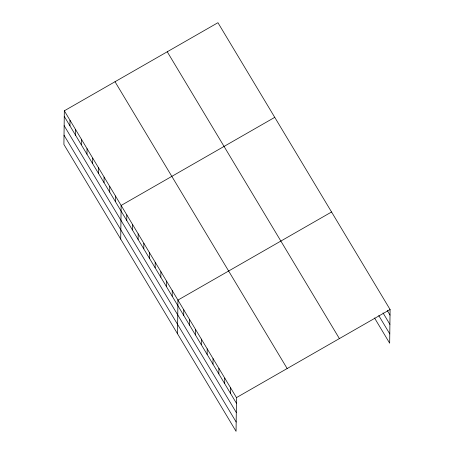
<?xml version="1.0" encoding="UTF-8"?>
<svg xmlns="http://www.w3.org/2000/svg" width="454" height="454" viewBox="0 0 454 454"><rect width="100%" height="100%" fill="white"/><g stroke="black" fill="none" stroke-linecap="round" stroke-linejoin="round"><path stroke-width="0.68" d="M64.326 110.799L63.912 144.491L236.057 431.3L236.466 397.608L64.326 110.799L217.943 22.7L390.088 309.509L389.674 343.201L374.527 317.965M69.939 125.843L70.007 120.265M75.619 135.309L75.687 129.725M81.3 144.769L81.368 139.191M86.981 154.235L87.049 148.657M92.661 163.701L92.73 158.123M98.342 173.167L98.41 167.583M104.023 182.627L104.091 177.049M109.703 192.093L109.772 186.515M115.384 201.559L115.452 195.98M120.719 239.139L121.133 205.446L274.749 117.348M126.745 220.491L126.814 214.907M132.426 229.951L132.494 224.372M138.107 239.417L138.175 233.838M143.787 248.883L143.856 243.304M149.468 258.349L149.536 252.764M155.149 267.809L155.217 262.23M160.829 277.275L160.898 271.696M166.51 286.741L166.578 281.162M172.191 296.207L172.259 290.628M177.531 333.786L177.94 300.088L331.556 211.995M183.722 315.422L183.791 309.844M189.579 325.172L189.647 319.593M195.43 334.927L195.498 329.343M201.281 344.677L201.349 339.098M207.137 354.426L207.206 348.848M212.988 364.176L213.057 358.598M218.839 373.931L218.907 368.353M224.696 383.681L224.764 378.103M230.547 393.431L230.615 387.852M236.466 397.608L390.088 309.509M387.262 310.496L390.02 315.087M383.017 312.891L389.907 324.366M378.772 315.57L389.787 333.923M167.248 51.773L339.393 338.582M115.021 81.726L287.161 368.534M64.258 116.377L236.398 403.186M64.145 125.656L236.284 412.465M64.025 135.213L236.171 422.021"/></g></svg>
